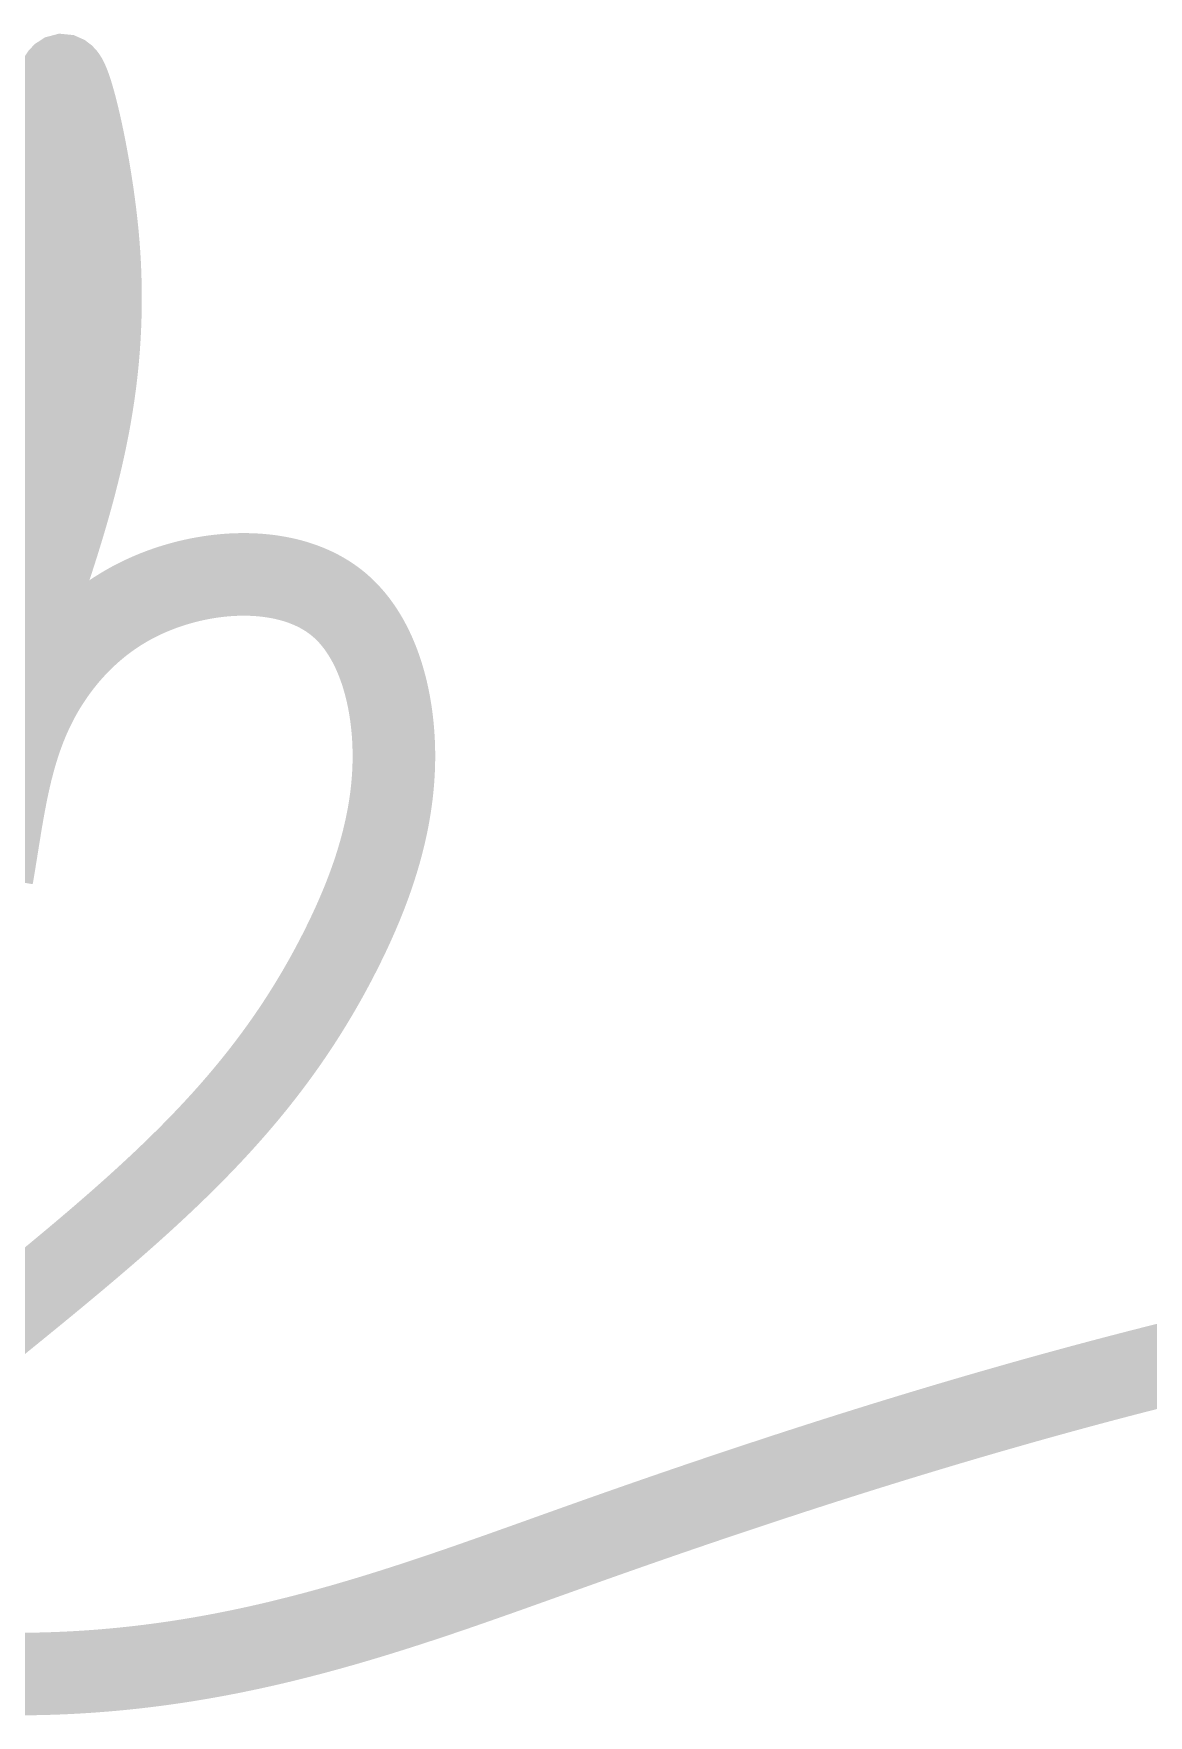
# Model space of a CAD drawing. Header units: millimetres. Extents: x -182770 to 489476, y -561170 to -280028.
# Drawn here: x 350220.2 to 350438.8, y -519491.6 to -519161.8 of the extents above; entities that cross this region are included whole.
import ezdxf
from ezdxf.enums import TextEntityAlignment as Align

# ---------------------------------------------------------------- set-up
doc = ezdxf.new("R2010")
doc.units = ezdxf.units.MM
doc.header["$MEASUREMENT"] = 0
for name, color, linetype, lineweight in [('LC Dim', 8, 'Continuous', 18), ('LC ISO', 153, 'Continuous', 13), ('LC Net thay', 63, 'Continuous', 25), ('LC Text1', 3, 'Continuous', 20)]:
    doc.layers.add(name, color=color, linetype=linetype, lineweight=lineweight)
doc.styles.add('Khungten', font='VHAVAN.TTF', dxfattribs={"width": 0.9, "height": 5000})
doc.styles.add('LC 1', font='VHAVANB.TTF')
doc.styles.add('Title', font='VHBLACK.TTF', dxfattribs={"width": 0.8})

# ---------------------------------------------------------------- blocks, each defined once
blk = doc.blocks.new('a tuan anh')
at = {"layer": 'LC ISO', "const_width": 30}
for points in [[(360.3712721810298, -100.1101511151792), (361.7010970583651, -97.36780860253202), (362.9852323913365, -94.6612782922748), (364.2239042926813, -91.97894552740036), (365.4173388750351, -89.30919565084332), (366.5657622511208, -86.64041400559654), (367.6694005335739, -83.96098593462375), (368.728479835132, -81.25929678088869), (369.7432262684451, -78.52373188736965), (370.7138659461925, -75.74267659704492), (371.6406249810825, -72.90451625286369), (372.087619917671, -71.46039210524759), (372.5237294857798, -69.99763619780424), (372.9489819495357, -68.51479669836408), (373.3634055729926, -67.01042177483032), (373.7670286202338, -65.48305959506251), (374.1598793553712, -63.93125832692022), (374.5419860424736, -62.35356613830663), (374.9133769456239, -60.74853119705222), (375.2740803289053, -59.11470167104562), (375.6241244564299, -57.45062572817551), (375.9635375922371, -55.75485153630143), (376.292349264113, -54.02594751423749), (376.6106492560357, -52.26344773395977), (376.9186127552239, -50.46825491884374), (377.2164214345103, -48.64137572908658), (377.5042569666693, -46.78381682487088), (377.7823010245193, -44.89658486639382), (378.0507352808781, -42.98068651386711), (378.3097414085642, -41.03712842744426), (378.5595010803663, -39.06691726735153), (378.8001959691173, -37.07105969375698), (379.0320077475917, -35.05056236687233), (379.2551180886367, -33.00643194688018), (379.4697086650413, -30.93967509394861), (379.6759611496091, -28.85129846830387), (379.8740572151728, -26.74230873012857), (380.0641785345215, -24.61371253960533), (380.2465067804733, -22.46651655691676), (380.5885107434297, -18.12035185586137), (380.9015224864997, -13.71186790849606), (381.1869953921705, -9.249117996339919), (381.4463828429143, -4.740155400941148), (381.6811382212036, -0.1930334038333967), (381.8927149095398, 4.384194713493343), (382.0825662903662, 8.983475669447216), (382.2521457461844, 13.59675618255278), (382.5363024126709, 22.83310275398253), (382.6537863882841, 27.44006224925397), (382.756811968793, 32.02880817552796), (382.8468325366557, 36.59128725128539), (382.9253014743736, 41.11944619496353), (382.9936721644044, 45.60523172505782), (383.0533979892207, 50.04059056002006), (383.1059323313239, 54.41746941833117), (383.1527285731572, 58.72781501844293), (383.1952400972077, 62.96357407883625), (383.2153432721097, 65.05096700615832), (383.2349202859768, 67.11669331797748), (383.2541528116417, 69.15974635411112), (383.2732225219079, 71.17911945434753), (383.2923110896081, 73.17380595850409), (383.3116001875023, 75.14279920638364), (383.3312714884523, 77.08509253780358), (383.3515066652326, 78.99967929258128), (383.3724873906613, 80.88555281050503), (383.3943953375565, 82.74170643140678), (383.4174121787219, 84.56713349506026), (383.441719586961, 86.36082734131196), (383.467499235092, 88.12178130995017), (383.494932795933, 89.84898874077771), (383.5242019422731, 91.54144297362654), (383.5554883469304, 93.19813734828494), (383.588973682723, 94.81806520455575), (383.6248396224546, 96.4002198822709), (383.6632678389287, 97.94359472123324), (383.704440004949, 99.44718306123104), (383.7485377933481, 100.9099782420963), (383.7957428769296, 102.3309736036172), (383.8462369284825, 103.7091624856257), (383.9002016208397, 105.0435382279102), (383.95781862679, 106.3330941702879), (384.0192696191662, 107.5768236525764), (384.0847362707573, 108.7737200145639), (384.154400254396, 109.9227765960677), (384.2284432428569, 111.0229867369053), (384.3070469089871, 112.0733437768795), (384.3903929255612, 113.0728410558077), (384.4786629654263, 114.0204719134636), (384.5720387013571, 114.9152296896937), (384.6707018062007, 115.7561077243008), (384.774833952717, 116.5420993570733), (384.8846168137679, 117.2721979278431), (385.0002320621134, 117.9453967763984), (385.1218613706005, 118.5606892425567), (385.2496864120185, 119.1170686661353), (385.3838888591999, 119.6135283869226), (385.5246503849339, 120.0490617447504), (385.672152662024, 120.4226620794216), (385.8265773633029, 120.7333227307245), (385.9881061615597, 120.980037038491), (386.1569207296125, 121.161798342524), (386.3332027402794, 121.2775999826263), (386.5171338663495, 121.3264352986007), (386.7088957806554, 121.3072976302792), (386.9086701560009, 121.2191803174501), (387.1166386651748, 121.0610766999307), (387.3329829809954, 120.8319801175239), (387.5578847762954, 120.5308839100471), (387.7915257238637, 120.1567814172886), (388.0340874965186, 119.7086659790803), (388.2857517670491, 119.1855309352104), (388.5467002083024, 118.586369625511), (388.8170887778542, 117.9102787598094), (389.0966274818638, 117.1581476851134), (389.3846487791307, 116.3323834144539), (389.6804732131422, 115.435440858113), (389.9834213273425, 114.4697749264305), (390.2928136652336, 113.4378405297466), (390.6079707702593, 112.3420925783721), (390.9282131858927, 111.1849859826325), (391.2528614556213, 109.9689756528533), (391.5812361228891, 108.6965164993744), (391.9126577311836, 107.3700634325069), (392.2464468239632, 105.9920713625907), (392.581923944701, 104.5649951999221), (392.9184096368554, 103.0912898548559), (393.2552244439139, 101.5734102377028), (393.5916889093351, 100.0138112588029), (393.9271235766064, 98.41494782848167), (394.2608489891718, 96.77927485703549), (394.5921856905043, 95.10924725481891), (394.9204542240914, 93.4073199321574), (395.2449751333916, 91.6759477993619), (395.5650689618633, 89.91758576675784), (395.8800562529796, 88.13468874468526), (396.1892575502279, 86.32971164345508), (396.7875843369548, 82.66333684486744), (397.3546136697987, 78.93810065358412), (397.8849098965002, 75.1736423522234), (398.3730373648286, 71.38960122337448), (398.8135604225245, 67.60561654964113), (399.2010434173426, 63.84132761365618), (399.5304359500878, 60.1152782041172), (399.8008373076591, 56.43421218746516), (400.0138756753295, 52.79768233126379), (400.1712151974789, 49.20513915065385), (400.2745200185163, 45.65603316080524), (400.3254542828508, 42.14981487685873), (400.3256821348914, 38.6859348139842), (400.2768677190325, 35.263843487337), (400.1806751796685, 31.88299141204334), (400.038768661223, 28.54282910330221), (399.8528123080905, 25.24280707625439), (399.62447026468, 21.98237584604067), (399.3554066753859, 18.76098592784547), (399.0472856846172, 15.57808783679502), (398.7017714367685, 12.43313208807376), (398.3205280762631, 9.325569196807919), (397.9052197474812, 6.254849678167375), (397.4575105948607, 3.220424047322012), (396.9790647627669, 0.2217428194126114), (396.4715463956236, -2.741743490405497), (395.9366196378251, -5.670584366976982), (395.3759486337804, -8.56532929513196), (394.7911975278985, -11.42652775972965), (394.1840304645884, -14.25472924561473), (393.5561115882301, -17.0504832376173), (392.9091050432471, -19.81433922058204), (392.2446749740338, -22.54684667938272), (391.5644855249993, -25.24855509882036), (390.8702008405526, -27.92001396376872), (390.1634850650735, -30.56177275905793), (389.4460023429856, -33.17438096953265), (388.7193996951974, -35.75840844662162), (387.9845812103013, -38.31530868040863), (387.2414386454184, -40.84773922120803), (386.4897911322187, -43.35844399957568), (384.960257787563, -48.32565199128294), (383.394534229592, -53.23888409996289), (381.7911735116504, -58.12009177009168), (380.1487286870251, -62.99122644611634), (378.465752809032, -67.87423957248393), (376.7407989309868, -72.79108259367058), (375.8621280711086, -75.2690501412144), (374.9724201061908, -77.76370695413789), (374.071494167918, -80.27779696299694), (373.1591693879454, -82.81406409834744), (372.2352648979431, -85.37525229073071), (371.2995998295664, -87.96410547071719), (370.3519933144853, -90.58336756887729), (369.3922644843697, -93.23578251575236), (368.4202324708749, -95.92409424191283), (367.4357164056564, -98.65104667790001), (366.4385354203841, -101.4193837542844), (365.428508646728, -104.2318494016072), (364.4054552163434, -107.0911875504389), (363.3691942609003, -110.0001421313355), (362.3195449120685, -112.9614570748527), (361.256326301489, -115.9778763115464), (360.1793575608463, -119.0521437719581)], [(360.9191358592652, -169.8994046729931), (361.4376176419028, -166.8436314916471), (361.9375873087556, -163.809115638127), (362.4245107310562, -160.7956612055132), (362.9038537800516, -157.8030722869007), (363.3810823270178, -154.8311529754137), (363.8616622432019, -151.8797073641472), (364.3510593998362, -148.9485395461816), (364.854739668197, -146.037453614641), (365.3781689195312, -143.1462536626059), (365.9268130250857, -140.2747437831858), (366.5061378561222, -137.4227280694759), (367.1216092839022, -134.5900106145709), (367.7786931796436, -131.7763955115806), (368.4828554146516, -128.9816868536), (369.2395618601295, -126.2056887337385), (370.054278387368, -123.4482052450767), (370.9324708675995, -120.7090404807386), (371.8796051720856, -117.9879985337902), (372.3807335931924, -116.6342123959475), (372.9011471720733, -115.2848834973702), (373.4415291426412, -113.9399873496732), (374.0025627388241, -112.5994994645444), (374.5849311944912, -111.2633953535696), (375.189317743585, -109.9316505284223), (375.8164056199894, -108.6042405007174), (376.4668780576176, -107.2811407821137), (377.1414182903682, -105.9623268842406), (377.8407023334585, -104.6477829122741), (378.5651251763338, -103.337827520998), (379.3147165152477, -102.033214231531), (380.0894816101063, -100.7347256555222), (380.8894257207867, -99.4431444046204), (381.714554107195, -98.15925309050363), (382.5648720291792, -96.88383432477713), (383.4403847466456, -95.61767071913346), (384.3410975194711, -94.36154488519242), (385.2670156075619, -93.11623943461746), (386.2181442707952, -91.88253697907203), (387.1944887690479, -90.66122013017593), (388.1960543621972, -89.45307149960718), (389.2228463101492, -88.2588736990001), (390.274869872781, -87.07940934001817), (391.3521303099697, -85.91546103429573), (392.4546328816214, -84.76781139349623), (393.5823828476132, -83.63724302926857), (394.7353854678076, -82.52453855326166), (395.9136460021255, -81.43048057710985), (397.1171697104292, -80.35585171250568), (398.3459618526103, -79.30143457105441), (399.6000276885752, -78.26801176443405), (400.8793724781717, -77.25636590427894), (402.184001481306, -76.26727960225253), (403.5139199578698, -75.30153547000373), (404.8691331677255, -74.35991611916688), (406.2496463707939, -73.44320416140545), (407.655464826923, -72.55218220836832), (409.0865937960334, -71.68763287171896), (410.5430046881374, -70.85032764043717), (412.0240225626912, -70.04082562033727), (413.528392017397, -69.25949518437847), (415.0548370256874, -68.50669792862027), (416.6020815609663, -67.78279544910765), (418.1688495966664, -67.08814934190013), (419.7538651062059, -66.42312120307179), (421.3558520630177, -65.78807262866758), (422.9735344404762, -65.18336521473248), (424.6056362120435, -64.609360557326), (426.2508813511231, -64.06642025250767), (427.9079938311479, -63.554905896337), (429.5756976255216, -63.07517908485897), (431.2527167076769, -62.6276014141331), (432.9377750510175, -62.21253448023344), (434.6295966289763, -61.83033987917588), (436.3269054149714, -61.48137920706358), (438.0284253824211, -61.16601405991241), (439.7328805047437, -60.88460603379644), (441.4389947553573, -60.63751672478975), (443.1454921076947, -60.42510772890819), (444.8510965351597, -60.24774064222584), (446.5545320111851, -60.10577706081676), (448.2545225091744, -59.99957858069683), (449.9497920025606, -59.92950679795467), (451.6390644647472, -59.89592330863525), (453.3210638691817, -59.89918970879808), (454.9945141892676, -59.93966759448813), (456.6581393984234, -60.01771856177947), (458.3106634700671, -60.13370420670253), (459.9508103776316, -60.28798612534592), (461.5773040945351, -60.48092591372551), (463.1888685941813, -60.71288516792993), (464.7842278499884, -60.98422548400413), (466.3621058354038, -61.29530845800764), (467.9212265238166, -61.64649568597088), (469.4603138886741, -62.03814876399701), (470.9780919033801, -62.47062928808737), (472.4732845413382, -62.94429885434511), (473.9446157760103, -63.45951905880065), (475.3908095807856, -64.01665149751352), (476.8105899290822, -64.61605776654324), (478.2026807943475, -65.25809946193476), (479.5658061499707, -65.94313817977672), (480.8986899693846, -66.67153551607043), (482.2000562259927, -67.44365306691907), (483.4686288932571, -68.25985242835304), (484.7031319445523, -69.12049519643188), (485.9022893533256, -70.02594296721509), (487.0648652477394, -70.9765130598098), (488.1904276743444, -71.97163634630851), (489.2792872637219, -73.0099248826009), (490.3317825100967, -74.08996000052139), (491.348251907737, -75.2103230318753), (492.329033950853, -76.36959530849708), (493.2744671336986, -77.5663581622066), (494.1848899505276, -78.79919292480918), (495.06064089555, -80.06668092811015), (495.9020584630343, -81.36740350394393), (496.7094811472052, -82.69994198413042), (497.4832474423019, -84.06287770048948), (498.2236958425783, -85.45479198481189), (498.9311648422445, -86.87426616894663), (499.6059929355979, -88.31988158468448), (500.2485186168051, -89.79021956387442), (500.8590803801781, -91.28386143829266), (501.4380167199124, -92.79938853980275), (501.9856661302474, -94.3353822001809), (502.5023671054514, -95.8904237512761), (502.9884581397346, -97.46309452487912), (503.4442777273507, -99.05197585283895), (503.8701643625536, -100.6556490669318), (504.266456539568, -102.2726954990067), (504.6334927526186, -103.9016964808834), (504.9716114959883, -105.5412333443528), (505.2811512638873, -107.1898874212638), (505.5624505505548, -108.8462400434073), (505.8158478502301, -110.5088725426031), (506.0416816571669, -112.1763662506855), (506.2402904656046, -113.8473024994601), (506.4120127697825, -115.5202626207465), (506.5571870639251, -117.1938279463648), (506.6761518422863, -118.8665798081347), (506.76924559912, -120.5370995378616), (506.8368068294949, -122.2039684813353), (506.8791896553303, -123.8660207168432), (506.8968037175218, -125.5229882332496), (506.8900709811423, -127.1748023387627), (506.8594134112791, -128.8213943415321), (506.8052529730048, -130.4626955497952), (506.7280116314068, -132.0986372716725), (506.6281113515433, -133.7291508154012), (506.5059740985307, -135.3541674891603), (506.3620218374126, -136.9736186010996), (506.1966765332909, -138.5874354594562), (506.0103601512528, -140.1955493723799), (505.8034946563566, -141.7978916480643), (505.5765020136896, -143.3943935946882), (505.3298041883245, -144.9849865204596), (505.0638231453486, -146.5696017335431), (504.7789808498637, -148.1481705421465), (504.1544003615854, -151.2868941785855), (503.4594384441298, -154.4006078952807), (502.6974708181515, -157.4887621577218), (501.8718732042762, -160.5508074313839), (500.9860213231586, -163.5861941817566), (500.0432908954099, -166.5943728743296), (499.0470576416992, -169.5747939745779), (498.0006972826377, -172.5269079479913), (496.9075855388655, -175.4501652600593), (495.7710981310229, -178.3440163762716), (494.5946107797499, -181.2079117621179), (493.3814992056869, -184.0413018830586), (492.1351391294738, -186.8436372046126), (490.858906271751, -189.6143681922404), (489.5561763531296, -192.3529453114461), (488.2303250942787, -195.0588190277049), (486.8845738750824, -197.7315010766761), (485.5201776164904, -200.3712838385545), (484.1370356674888, -202.9789978283079), (482.7350205389666, -205.5554842150596), (481.3140047418419, -208.1015841679618), (479.8738607869891, -210.6181388561381), (478.4144611853262, -213.1059894487116), (476.9356784477277, -215.5659771148348), (475.437385085097, -217.9989430236456), (473.9194536083378, -220.4057283442671), (472.3817565283243, -222.7871742458374), (470.8241663559747, -225.1441218975087), (469.246555602178, -227.47741246839), (467.648796777823, -229.7878871276334), (466.0307623938279, -232.076387044377), (464.3923249610525, -234.3437533877441), (462.7333569904295, -236.5908273268578), (461.0537309928332, -238.8184500308853), (459.3533194791526, -241.0274626689497), (457.6319949603057, -243.2187064101745), (455.8896299471817, -245.3930224236974), (454.1260969506693, -247.5512518786709), (452.3412684816722, -249.6942359442182), (450.5350170510792, -251.8228157894773), (448.7072151697939, -253.937832583586), (446.8577353486908, -256.0401274956675), (444.9864500987023, -258.1305416948599), (443.0932319306885, -260.2099163503153), (441.1779533555818, -262.2790926311427), (439.2404868842423, -264.3389117064944), (437.2807050275878, -266.3902147455083), (435.2984802965075, -268.4338429173222), (433.2936852019047, -270.4706373910594), (431.266192254654, -272.5014393358433), (429.2158739656734, -274.5270899208408), (427.1426028458518, -276.5484303151607), (425.0462514060928, -278.5663016879698), (422.9266921572707, -280.5815452083625), (420.7837976103037, -282.5950020455057), (418.6174402760807, -284.6075133685081), (416.4274926654907, -286.6199203465367), (414.2138272894372, -288.6330641486857), (411.9763166588091, -290.6477859441366), (409.71483328451, -292.6649269019981), (407.4292496774287, -294.6853281914082), (405.119438348469, -296.7098309815046), (402.7852718085342, -298.7392764414253), (400.4266225684987, -300.7745057402935), (398.0433631392661, -302.8163600472617), (395.63536603174, -304.8656805314531), (393.2025037568092, -306.9233083620202), (390.7446488253772, -308.9900847080571), (388.2616737483186, -311.0668507387454), (385.7534510365658, -313.1544476231938), (383.2198532009788, -315.2537165305548), (380.6607527524757, -317.3654986299516), (378.0760222019599, -319.4906350905076), (375.4655340602912, -321.6299670813896), (372.8291608384025, -323.7843357717065), (370.1667750471679, -325.9545823306107), (367.4782491975056, -328.1415479272255), (364.7634558002756, -330.3460737306887), (362.0222673664102, -332.5690009101236), (359.2545564067696, -334.8111706346972)], [(357.5442354378756, -459.1377791143896), (361.0518307970488, -459.2278855741606), (364.5357651568193, -459.2869338110759), (367.9964403615304, -459.3153689904284), (371.4342582555255, -459.3136362774821), (374.8496206831769, -459.2821808375302), (378.2429294888279, -459.2214478358073), (381.6145865168073, -459.1318824376212), (384.964993611502, -459.0139298082213), (388.2945526172407, -458.868035112886), (391.6036653783813, -458.6946435169084), (394.8927337392524, -458.4942001855525), (398.1621595442411, -458.2671502840822), (401.4123446376907, -458.013938977776), (404.6436908639298, -457.7350114319124), (407.8566000673163, -457.4308128117555), (411.0514740922081, -457.1017882825836), (414.2287147829629, -456.7483830096753), (417.3887239839241, -456.3710421583091), (420.531903539435, -455.9702108937345), (423.6586552938388, -455.5463343812589), (426.7693810915225, -455.0998577861174), (429.8644827768148, -454.6312262736319), (432.9443621940445, -454.1408850090229), (436.0094211875985, -453.6292791575979), (439.0600616018201, -453.0968538846209), (442.0966852810525, -452.5440543553705), (445.1196940696391, -451.971325735125), (448.1294898119231, -451.3791131891339), (451.1264743522916, -450.7678618826903), (454.1110495350731, -450.1380169810727), (457.0836172046256, -449.4900236495305), (460.0445792052778, -448.8243270533712), (462.9943373814167, -448.1413723578444), (465.9332935773564, -447.4416047282284), (471.7804074061132, -445.9934113278287), (477.5891354463383, -444.4833081743564), (483.3626924528508, -442.9148565900105), (489.1042931804695, -441.2916178969754), (494.8171523839846, -439.6171534174355), (500.5044848182006, -437.8950244735897), (506.1695052379364, -436.1287923876225), (511.8154283979966, -434.3220184817183), (517.4454690531711, -432.4782640780759), (523.062841958279, -430.6010904988798), (528.6707618681248, -428.6940590663144), (534.272443537513, -426.7607311025786), (545.4699511741637, -422.8294308703335), (556.6810829066526, -418.8356803796632), (567.9315567734593, -414.8079702080722), (579.2469635158195, -410.7746814631828), (584.9348831993702, -408.762981981723), (590.6430704369559, -406.7557475351787), (596.3712153052038, -404.7535083801922), (602.1190078807995, -402.7567947733478), (607.8861382404284, -400.7661369712732), (613.6722964607325, -398.7820652305818), (619.4771726183972, -396.8051098078868), (625.3004567900789, -394.8358009598014), (631.1418390524632, -392.874668942939), (637.0010094822064, -390.9222440139129), (648.7714751504536, -387.0456364458369), (654.682150542285, -385.1225143200136), (660.609374408159, -383.2102203084942), (666.5528368247324, -381.3092846678774), (672.5122278686758, -379.420237654791), (678.4872376166604, -377.5436095258337), (684.4775561453571, -375.6799305376335), (690.4828735314368, -373.8297309468035), (696.5028798515559, -371.9935410099424), (702.5372651823855, -370.1718909836782), (708.5857196005963, -368.3653111246385), (714.6479331828596, -366.5743316894223), (720.723596005846, -364.799482934628), (726.8123981462122, -363.0412951168837), (732.9140296806436, -361.3002984928316), (739.0281806857965, -359.5770233190415), (745.1545412383421, -357.8719998521556), (751.2928014149365, -356.1857583487581), (757.4426512922801, -354.518829065506), (763.6037809470145, -352.8717422589834), (769.7758804558252, -351.2450281858037), (775.9586398953543, -349.6392171026091), (782.1517493423016, -348.0548392659839), (788.3548988733091, -346.4924249325559), (794.5677785650623, -344.9525043589383), (800.7900784942321, -343.4356078017445)]]:
    blk.add_lwpolyline(points, dxfattribs=at)
blk = doc.blocks.new('lcdi fix')
at = {"layer": 'LC Dim', "xscale": 1.08, "yscale": 1.08, "zscale": 1.08}
blk.add_blockref('a tuan anh', (39082.06014181067, 1556.620480167468), dxfattribs=at)
at = {"color": 7, "style": 'Khungten', "width": 0.8}
for tag, p in [('REVISION', (39498.75271332351, -10746.30395446718)), ('NGAYHT', (39546.07422497955, -11609.37091637403))]:
    blk.add_attdef(tag, text='', height=199.998925739526, dxfattribs=at).set_placement(p, align=Align.CENTER)
at = {"layer": 'LC Text1', "color": 3, "style": 'LC 1', "width": 1.834005631990714}
for tag, p, p2 in [('TENBANVE1', (36912.65773373929, -8885.760238945484), (40339.14503431407, -8885.760238945484)), ('TENBANVE2', (36912.65773373929, -9562.465564332902), (40339.14503431407, -9562.465564332902))]:
    blk.add_attdef(tag, text='', height=249.9999935159642, dxfattribs=at).set_placement(p, p2, align=Align.FIT)
at = {"layer": 'LC Text1', "style": 'Title', "width": 0.7}
blk.add_attdef('SOBANVE', text='', height=249.9999935159641, dxfattribs=at).set_placement((39561.98232412425, -13896.18071823567), align=Align.CENTER)

msp = doc.modelspace()

# ---------------------------------------------------------------- block references
at = {"layer": 'LC Net thay', "xscale": 0.5000000000000013, "yscale": 0.5000000000000013, "zscale": 0.5000000000000013}
msp.add_blockref('lcdi fix', (330476.1092231635, -520013.8014171073), dxfattribs=at)

doc.saveas('drawing.dxf')
